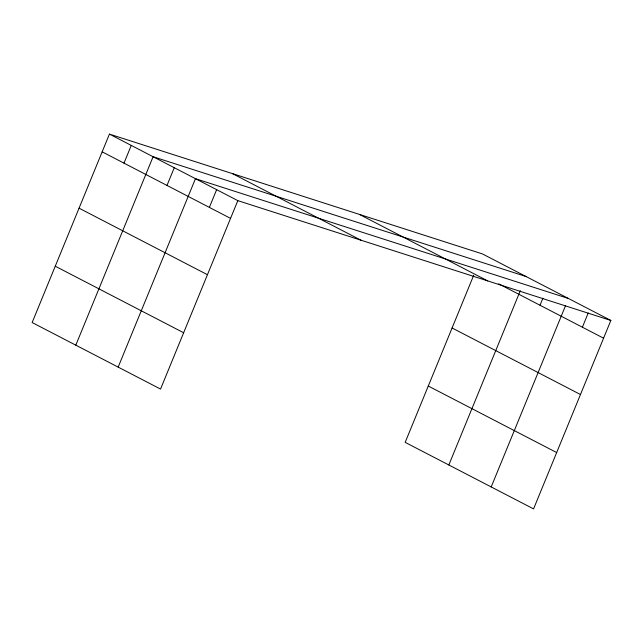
<?xml version="1.0" encoding="UTF-8"?>
<svg xmlns="http://www.w3.org/2000/svg" width="643" height="643" viewBox="0 0 643 643"><rect width="100%" height="100%" fill="white"/><g stroke="black" fill="none" stroke-linecap="round" stroke-linejoin="round"><path stroke-width="0.96" d="M109.431 134.106L32.15 322.545L160.541 389.071L237.822 200.64L109.431 134.106L482.459 253.929L610.85 320.455L533.569 508.894L405.178 442.36L473.698 275.292M123.986 163.153L131.26 145.414M75.802 345.17L153.09 156.731L526.111 276.546M166.995 185.433L174.269 167.702M118.167 367.121L195.456 178.682L568.484 298.497M209.369 207.392L216.635 189.661M448.83 464.985L520.3 290.732M540.024 305.256L542.933 298.159M491.196 486.936L565.575 305.594M582.397 327.207L588.208 313.02M237.822 200.64L610.85 320.455M498.759 283.868L603.576 338.186M359.365 214.384L487.748 280.911M232.533 173.65L360.924 240.177M452.085 327.986L580.476 394.521M102.165 151.836L230.548 218.371M428.278 386.033L556.669 452.559M79.057 208.171L207.448 274.698M55.258 266.21L183.641 332.744"/></g></svg>
